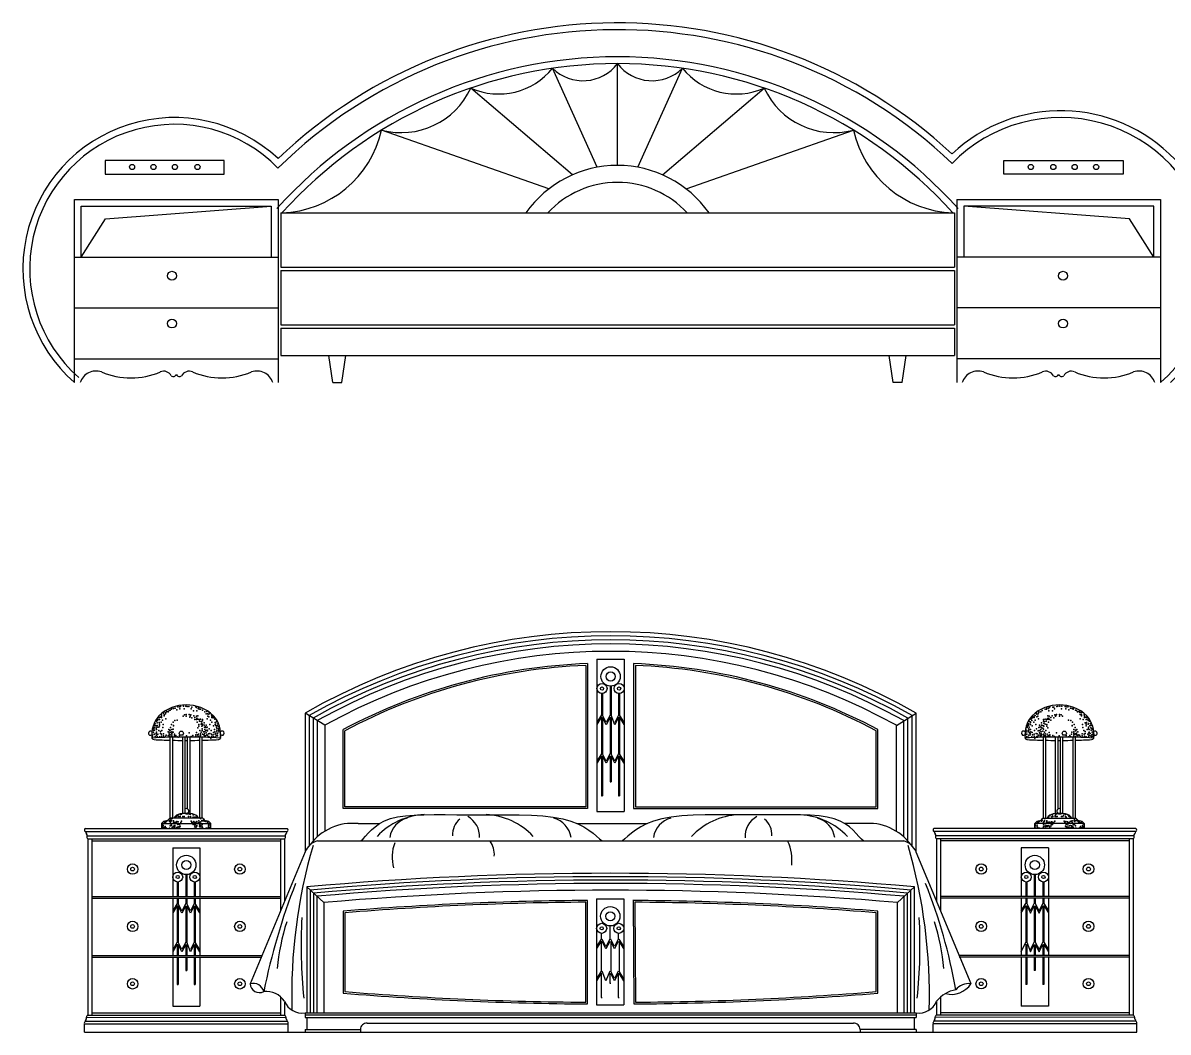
# Model space of a CAD drawing. Header units: inches. Extents: x 18.5 to 61, y 8.5 to 33.3.
# Drawn here: x 23.187 to 26.561, y 23.646 to 26.62 of the extents above; entities that cross this region are included whole.
import ezdxf

# ---------------------------------------------------------------- set-up
doc = ezdxf.new("R2010")
doc.units = ezdxf.units.IN
doc.header["$MEASUREMENT"] = 0
doc.layers.add('02', color=2, linetype='Continuous')

msp = doc.modelspace()

# ---------------------------------------------------------------- linework, layer by layer
at = {"layer": '02'}
for p, q in [((24.8784, 26.1949), (24.7476, 26.4866)), ((24.9387, 26.2004), (24.9387, 26.5004)), ((24.999, 26.1949), (25.1298, 26.4866)), ((24.8066, 26.1728), (24.5066, 26.4282)), ((25.0708, 26.1728), (25.3709, 26.4282)), ((24.7367, 26.1314), (24.2439, 26.3045)), ((25.1407, 26.1314), (25.6335, 26.3045)), ((23.7802, 26.2144), (23.4292, 26.2144)), ((23.4292, 26.2144), (23.4292, 26.1745)), ((23.7802, 26.1745), (23.7802, 26.2144)), ((26.0772, 26.2144), (26.4283, 26.2144)), ((26.0772, 26.1745), (26.0772, 26.2144)), ((26.4283, 26.2144), (26.4283, 26.1745)), ((23.4292, 26.1745), (23.7802, 26.1745)), ((26.4283, 26.1745), (26.0772, 26.1745)), ((23.3387, 25.5604), (23.3387, 26.1004)), ((23.3387, 26.1004), (23.9387, 26.1004)), ((23.3587, 26.0804), (23.9187, 26.0804)), ((23.3587, 25.9304), (23.3587, 26.0804)), ((23.4303, 26.0427), (23.9187, 26.0804)), ((23.9187, 26.0804), (23.9187, 25.9304)), ((23.9387, 26.1004), (23.9387, 25.5604)), ((25.9387, 26.1004), (25.9387, 25.5604)), ((25.9387, 26.1004), (26.5387, 26.1004)), ((26.4471, 26.0427), (25.9587, 26.0804)), ((26.5187, 26.0804), (25.9587, 26.0804)), ((25.9587, 26.0804), (25.9587, 25.9304)), ((26.5187, 25.9304), (26.5187, 26.0804)), ((26.5387, 26.1004), (26.5387, 25.5604)), ((23.9465, 26.0604), (25.931, 26.0604)), ((23.9465, 26.0604), (23.9465, 25.9004)), ((25.931, 26.0604), (25.931, 25.9004)), ((23.3587, 25.9304), (23.4303, 26.0427)), ((26.5187, 25.9304), (26.4471, 26.0427)), ((23.3387, 25.9304), (23.9387, 25.9304)), ((26.5387, 25.9304), (25.9387, 25.9304)), ((23.9465, 25.9004), (25.931, 25.9004)), ((23.9465, 25.8904), (25.931, 25.8904)), ((23.9465, 25.8904), (23.9465, 25.7304)), ((25.931, 25.8904), (25.931, 25.7304)), ((23.3387, 25.7804), (23.9387, 25.7804)), ((26.5387, 25.7804), (25.9387, 25.7804)), ((23.9465, 25.7304), (25.931, 25.7304)), ((23.9465, 25.7204), (25.931, 25.7204)), ((23.9465, 25.7204), (23.9465, 25.6404)), ((25.931, 25.7204), (25.931, 25.6404)), ((23.9465, 25.6404), (25.931, 25.6404)), ((24.1003, 25.5604), (24.0879, 25.6404)), ((24.1264, 25.5604), (24.1387, 25.6404)), ((25.751, 25.5604), (25.7387, 25.6404)), ((25.7772, 25.5604), (25.7895, 25.6404)), ((23.3387, 25.6304), (23.9387, 25.6304)), ((26.5387, 25.6304), (25.9387, 25.6304)), ((24.1003, 25.5604), (24.1264, 25.5604)), ((25.7772, 25.5604), (25.751, 25.5604)), ((24.8502, 24.7322), (24.8502, 24.3048)), ((24.8783, 24.7453), (24.8783, 24.2969)), ((24.8783, 24.7453), (24.9583, 24.7453)), ((24.9583, 24.7453), (24.9583, 24.2969)), ((24.9863, 24.7322), (24.9863, 24.3048)), ((24.8452, 24.727), (24.8452, 24.3098)), ((24.9913, 24.727), (24.9913, 24.3098)), ((24.9169, 24.6659), (24.9169, 24.5807)), ((24.9199, 24.6659), (24.9199, 24.5804)), ((24.8916, 24.644), (24.8916, 24.5811)), ((24.8946, 24.644), (24.8946, 24.5804)), ((24.942, 24.644), (24.942, 24.5807)), ((24.945, 24.644), (24.945, 24.5809)), ((24.0763, 24.5504), (24.0183, 24.5863)), ((24.0183, 24.5863), (24.0183, 24.1769)), ((24.0303, 24.5789), (24.0303, 24.1953)), ((24.0423, 24.5715), (24.0423, 24.2094)), ((24.0543, 24.5641), (24.0543, 24.2214)), ((24.8916, 24.5811), (24.8783, 24.5588)), ((24.8916, 24.5752), (24.8783, 24.5529)), ((24.8916, 24.5752), (24.8916, 24.4667)), ((24.9057, 24.5586), (24.8946, 24.5804)), ((24.8946, 24.5738), (24.8946, 24.4668)), ((24.9057, 24.552), (24.8946, 24.5738)), ((24.9169, 24.5807), (24.9057, 24.5586)), ((24.9169, 24.574), (24.9057, 24.552)), ((24.9169, 24.574), (24.9169, 24.4671)), ((24.9309, 24.5522), (24.9199, 24.5804)), ((24.9199, 24.5738), (24.9199, 24.4668)), ((24.942, 24.5807), (24.9309, 24.5588)), ((24.942, 24.574), (24.9309, 24.5522)), ((24.942, 24.574), (24.942, 24.4671)), ((24.9583, 24.5588), (24.945, 24.5809)), ((24.945, 24.575), (24.945, 24.4665)), ((24.9583, 24.5529), (24.945, 24.575)), ((25.7603, 24.5502), (25.8183, 24.5863)), ((25.7823, 24.2214), (25.7823, 24.5641)), ((25.7943, 24.2094), (25.7943, 24.5715)), ((25.8063, 24.1953), (25.8063, 24.5789)), ((25.8183, 24.1769), (25.8183, 24.5863)), ((24.0763, 24.5504), (24.0763, 24.238)), ((24.1307, 24.3048), (24.1307, 24.5376)), ((24.1357, 24.3098), (24.1357, 24.5344)), ((25.7008, 24.3098), (25.7008, 24.5344)), ((25.7058, 24.3048), (25.7058, 24.5376)), ((25.7603, 24.238), (25.7603, 24.5504)), ((23.6211, 24.277), (23.6211, 24.5153)), ((23.6283, 24.277), (23.6283, 24.5155)), ((23.658, 24.2897), (23.658, 24.5159)), ((23.6652, 24.2907), (23.6652, 24.516)), ((23.6722, 24.3036), (23.6722, 24.516)), ((23.6794, 24.2906), (23.6794, 24.5159)), ((23.7082, 24.277), (23.7082, 24.5155)), ((23.7154, 24.277), (23.7154, 24.5153)), ((26.1935, 24.277), (26.1935, 24.5153)), ((26.2007, 24.277), (26.2007, 24.5155)), ((26.2295, 24.2906), (26.2295, 24.5159)), ((26.2367, 24.3036), (26.2367, 24.516)), ((26.2437, 24.2907), (26.2437, 24.516)), ((26.2509, 24.2897), (26.2509, 24.5159)), ((26.2806, 24.277), (26.2806, 24.5155)), ((26.2879, 24.277), (26.2879, 24.5153)), ((24.8916, 24.4667), (24.8783, 24.4444)), ((24.8916, 24.4609), (24.8783, 24.4385)), ((24.8916, 24.4609), (24.8916, 24.3423)), ((24.9057, 24.445), (24.8946, 24.4668)), ((24.8946, 24.4602), (24.8946, 24.3423)), ((24.9057, 24.4384), (24.8946, 24.4602)), ((24.9169, 24.4671), (24.9057, 24.445)), ((24.9169, 24.4604), (24.9057, 24.4384)), ((24.9169, 24.4604), (24.9169, 24.3837)), ((24.9309, 24.4452), (24.9199, 24.4668)), ((24.9199, 24.4602), (24.9199, 24.3837)), ((24.9309, 24.4386), (24.9199, 24.4602)), ((24.942, 24.4671), (24.9309, 24.4452)), ((24.942, 24.4604), (24.9309, 24.4386)), ((24.942, 24.4604), (24.942, 24.3423)), ((24.9583, 24.4444), (24.945, 24.4665)), ((24.945, 24.4607), (24.945, 24.3423)), ((24.9583, 24.4385), (24.945, 24.4607)), ((24.9169, 24.3837), (24.9199, 24.3837)), ((24.8916, 24.3423), (24.8946, 24.3423)), ((24.942, 24.3423), (24.945, 24.3423)), ((24.8502, 24.3048), (24.1307, 24.3048)), ((24.8452, 24.3098), (24.1357, 24.3098)), ((24.8783, 24.2969), (24.9583, 24.2969)), ((24.9863, 24.3048), (25.7058, 24.3048)), ((24.9913, 24.3098), (25.7008, 24.3098)), ((23.5958, 24.2609), (23.7407, 24.2609)), ((23.5958, 24.2609), (23.5958, 24.2463)), ((23.7168, 24.277), (23.6197, 24.277)), ((23.7407, 24.2463), (23.7407, 24.2609)), ((24.1744, 24.2607), (24.2374, 24.2607)), ((24.2246, 24.2515), (24.2373, 24.2606)), ((24.2373, 24.2606), (24.2522, 24.2687)), ((24.2522, 24.2687), (24.2699, 24.2755)), ((24.2699, 24.2755), (24.2905, 24.2805)), ((24.2905, 24.2805), (24.3139, 24.2839)), ((24.3139, 24.2839), (24.34, 24.2859)), ((24.34, 24.2859), (24.3683, 24.287)), ((24.3683, 24.287), (24.3989, 24.2873)), ((24.3989, 24.2873), (24.4313, 24.2871)), ((24.4313, 24.2871), (24.4655, 24.2868)), ((24.4655, 24.2868), (24.5011, 24.2866)), ((24.5011, 24.2866), (24.5379, 24.2867)), ((24.5379, 24.2867), (24.5753, 24.2869)), ((24.5753, 24.2869), (24.6127, 24.287)), ((24.6127, 24.287), (24.6495, 24.2866)), ((24.6495, 24.2866), (24.6849, 24.2855)), ((24.6849, 24.2855), (24.7185, 24.2834)), ((24.7185, 24.2834), (24.7495, 24.2799)), ((24.7495, 24.2799), (24.7773, 24.275)), ((24.7773, 24.275), (24.8014, 24.2682)), ((24.8014, 24.2682), (24.8221, 24.2601)), ((24.8206, 24.2607), (25.0261, 24.2607)), ((24.8221, 24.2601), (24.8397, 24.2512)), ((25.0245, 24.26), (25.007, 24.2511)), ((25.0452, 24.2681), (25.0245, 24.26)), ((25.0694, 24.2748), (25.0452, 24.2681)), ((25.0972, 24.2798), (25.0694, 24.2748)), ((25.1282, 24.2832), (25.0972, 24.2798)), ((25.1617, 24.2852), (25.1282, 24.2832)), ((25.1972, 24.2863), (25.1617, 24.2852)), ((25.2339, 24.2866), (25.1972, 24.2863)), ((25.2713, 24.2865), (25.2339, 24.2866)), ((25.3088, 24.2863), (25.2713, 24.2865)), ((25.3456, 24.2862), (25.3088, 24.2863)), ((25.3812, 24.2863), (25.3456, 24.2862)), ((25.4153, 24.2866), (25.3812, 24.2863)), ((25.4478, 24.2868), (25.4153, 24.2866)), ((25.4783, 24.2864), (25.4478, 24.2868)), ((25.5067, 24.2854), (25.4783, 24.2864)), ((25.5328, 24.2833), (25.5067, 24.2854)), ((25.5562, 24.2798), (25.5328, 24.2833)), ((25.5768, 24.2748), (25.5562, 24.2798)), ((25.5944, 24.268), (25.5768, 24.2748)), ((25.6094, 24.2599), (25.5944, 24.268)), ((25.6621, 24.2607), (25.6078, 24.2607)), ((25.6221, 24.2508), (25.6094, 24.2599)), ((26.3131, 24.2609), (26.1683, 24.2609)), ((26.1683, 24.2463), (26.1683, 24.2609)), ((26.1921, 24.277), (26.2892, 24.277)), ((26.3131, 24.2609), (26.3131, 24.2463)), ((23.3711, 24.2463), (23.9654, 24.2463)), ((23.3711, 24.2373), (23.9654, 24.2373)), ((23.3763, 24.2243), (23.9602, 24.2243)), ((24.1894, 24.216), (24.1966, 24.2238)), ((24.1966, 24.2238), (24.2046, 24.2326)), ((24.2046, 24.2326), (24.2138, 24.242)), ((24.2138, 24.242), (24.2246, 24.2515)), ((24.8397, 24.2512), (24.8545, 24.2418)), ((24.8545, 24.2418), (24.8669, 24.2324)), ((24.8669, 24.2324), (24.8772, 24.2237)), ((24.8772, 24.2237), (24.8858, 24.216)), ((24.9694, 24.2236), (24.9608, 24.2159)), ((24.9797, 24.2324), (24.9694, 24.2236)), ((24.9921, 24.2417), (24.9797, 24.2324)), ((25.007, 24.2511), (24.9921, 24.2417)), ((25.6328, 24.2413), (25.6221, 24.2508)), ((25.642, 24.2319), (25.6328, 24.2413)), ((25.65, 24.223), (25.642, 24.2319)), ((25.6572, 24.2153), (25.65, 24.223)), ((26.4654, 24.2463), (25.8711, 24.2463)), ((26.4654, 24.2373), (25.8711, 24.2373)), ((26.4602, 24.2243), (25.8763, 24.2243)), ((23.3786, 24.2163), (23.9579, 24.2163)), ((23.3786, 24.2163), (23.3786, 23.6963)), ((23.3906, 24.2163), (23.3906, 23.6963)), ((23.3906, 24.2098), (23.9459, 24.2098)), ((23.6283, 24.1898), (23.7083, 24.1898)), ((23.6283, 24.1898), (23.6283, 24.0458)), ((23.7083, 24.1898), (23.7083, 24.0458)), ((23.9459, 24.2163), (23.9459, 24.0033)), ((23.9579, 24.2163), (23.9579, 24.0321)), ((24.0547, 24.2098), (25.7818, 24.2098)), ((24.1826, 24.2098), (24.1894, 24.216)), ((24.8858, 24.216), (24.8931, 24.2098)), ((24.9608, 24.2159), (24.9535, 24.2098)), ((25.664, 24.2091), (25.6572, 24.2153)), ((26.4579, 24.2163), (25.8786, 24.2163)), ((25.8786, 24.2163), (25.8786, 24.0321)), ((25.8906, 24.2163), (25.8906, 24.0033)), ((26.4459, 24.2098), (25.8906, 24.2098)), ((26.2082, 24.1898), (26.1282, 24.1898)), ((26.1282, 24.1898), (26.1282, 24.0458)), ((26.2082, 24.1898), (26.2082, 24.0458)), ((26.4459, 24.2163), (26.4459, 23.6963)), ((26.4579, 24.2163), (26.4579, 23.6963)), ((24.0184, 24.1773), (23.8564, 23.7886)), ((25.9801, 23.7886), (25.8183, 24.1769)), ((23.6416, 24.0885), (23.6416, 24.0458)), ((23.6446, 24.0885), (23.6446, 24.0458)), ((23.6669, 24.1104), (23.6669, 24.0458)), ((23.6699, 24.1104), (23.6699, 24.0458)), ((23.692, 24.0885), (23.692, 24.0458)), ((23.695, 24.0885), (23.695, 24.0458)), ((26.1415, 24.0885), (26.1415, 24.0458)), ((26.1445, 24.0885), (26.1445, 24.0458)), ((26.1666, 24.1104), (26.1666, 24.0458)), ((26.1696, 24.1104), (26.1696, 24.0458)), ((26.1919, 24.0885), (26.1919, 24.0458)), ((26.1949, 24.0885), (26.1949, 24.0458)), ((24.0733, 24.0281), (24.0233, 24.0743)), ((24.0233, 24.0743), (24.0233, 23.7028)), ((24.0333, 24.0651), (24.0333, 23.7028)), ((24.0433, 24.0558), (24.0433, 23.7028)), ((25.7633, 24.0281), (25.8133, 24.0743)), ((25.7933, 23.7028), (25.7933, 24.0558)), ((25.8033, 23.7028), (25.8033, 24.0651)), ((25.8133, 23.7028), (25.8133, 24.0743)), ((23.3906, 24.0458), (23.9459, 24.0458)), ((23.3906, 24.0408), (23.9459, 24.0408)), ((23.6283, 24.0408), (23.6283, 23.8718)), ((23.6416, 24.0256), (23.6283, 24.0033)), ((23.6416, 24.0408), (23.6416, 24.0256)), ((23.6446, 24.0408), (23.6446, 24.0249)), ((23.6557, 24.0031), (23.6446, 24.0249)), ((23.6669, 24.0252), (23.6557, 24.0031)), ((23.6669, 24.0408), (23.6669, 24.0252)), ((23.6699, 24.0408), (23.6699, 24.0249)), ((23.6809, 24.0033), (23.6699, 24.0249)), ((23.692, 24.0252), (23.6809, 24.0033)), ((23.692, 24.0408), (23.692, 24.0252)), ((23.695, 24.0408), (23.695, 24.0254)), ((23.7083, 24.0033), (23.695, 24.0254)), ((23.7083, 24.0408), (23.7083, 23.8718)), ((24.0533, 24.0466), (24.0533, 23.7028)), ((24.0733, 24.0281), (24.0733, 23.7028)), ((24.8452, 23.7344), (24.8452, 24.0291)), ((24.8502, 23.7294), (24.8502, 24.0341)), ((24.8773, 24.0386), (24.8773, 23.727)), ((24.8773, 24.0386), (24.9573, 24.0386)), ((24.9573, 24.0386), (24.9573, 23.727)), ((24.9844, 24.0346), (24.9865, 23.7294)), ((24.9894, 24.0291), (24.9915, 23.7344)), ((25.7633, 23.7028), (25.7633, 24.0281)), ((25.7833, 23.7028), (25.7833, 24.0466)), ((26.4459, 24.0458), (25.8906, 24.0458)), ((26.4459, 24.0408), (25.8906, 24.0408)), ((26.1282, 24.0408), (26.1282, 23.8718)), ((26.1282, 24.0033), (26.1415, 24.0254)), ((26.1415, 24.0408), (26.1415, 24.0254)), ((26.1445, 24.0408), (26.1445, 24.0252)), ((26.1445, 24.0252), (26.1556, 24.0033)), ((26.1556, 24.0033), (26.1666, 24.0249)), ((26.1666, 24.0408), (26.1666, 24.0249)), ((26.1696, 24.0408), (26.1696, 24.0252)), ((26.1696, 24.0252), (26.1808, 24.0031)), ((26.1808, 24.0031), (26.1919, 24.0249)), ((26.1919, 24.0408), (26.1919, 24.0249)), ((26.1949, 24.0408), (26.1949, 24.0256)), ((26.1949, 24.0256), (26.2082, 24.0033)), ((26.2082, 24.0408), (26.2082, 23.8718)), ((23.6416, 24.0197), (23.6283, 23.9974)), ((23.6416, 24.0197), (23.6416, 23.9112)), ((23.6446, 24.0183), (23.6446, 23.9113)), ((23.6557, 23.9965), (23.6446, 24.0183)), ((23.6669, 24.0185), (23.6557, 23.9965)), ((23.6669, 24.0185), (23.6669, 23.9116)), ((23.6699, 24.0183), (23.6699, 23.9113)), ((23.6809, 23.9967), (23.6699, 24.0183)), ((23.692, 24.0185), (23.6809, 23.9967)), ((23.692, 24.0185), (23.692, 23.9116)), ((23.695, 24.0195), (23.695, 23.911)), ((23.7083, 23.9974), (23.695, 24.0195)), ((24.1307, 24.0026), (24.1307, 23.7609)), ((24.1357, 23.998), (24.1357, 23.7655)), ((25.7008, 23.7655), (25.7008, 23.998)), ((25.7058, 23.7609), (25.7058, 24.0026)), ((26.1282, 23.9974), (26.1415, 24.0195)), ((26.1415, 24.0195), (26.1415, 23.911)), ((26.1445, 24.0185), (26.1445, 23.9116)), ((26.1445, 24.0185), (26.1556, 23.9967)), ((26.1556, 23.9967), (26.1666, 24.0183)), ((26.1666, 24.0183), (26.1666, 23.9113)), ((26.1696, 24.0185), (26.1696, 23.9116)), ((26.1696, 24.0185), (26.1808, 23.9965)), ((26.1808, 23.9965), (26.1919, 24.0183)), ((26.1919, 24.0183), (26.1919, 23.9113)), ((26.1949, 24.0197), (26.1949, 23.9112)), ((26.1949, 24.0197), (26.2082, 23.9974)), ((24.9159, 23.9592), (24.9159, 23.9201)), ((24.8906, 23.9205), (24.8773, 23.8982)), ((24.8906, 23.9373), (24.8906, 23.9205)), ((24.9047, 23.898), (24.8936, 23.9198)), ((24.9159, 23.9201), (24.9047, 23.898)), ((24.9299, 23.8982), (24.9189, 23.9198)), ((24.941, 23.9201), (24.9299, 23.8982)), ((24.941, 23.9373), (24.941, 23.9201)), ((24.9573, 23.8982), (24.944, 23.9203)), ((23.6416, 23.9112), (23.6283, 23.8889)), ((23.6416, 23.9054), (23.6283, 23.883)), ((23.6416, 23.9054), (23.6416, 23.8718)), ((23.6557, 23.8895), (23.6446, 23.9113)), ((23.6446, 23.9047), (23.6446, 23.8718)), ((23.6557, 23.8829), (23.6446, 23.9047)), ((23.6669, 23.9116), (23.6557, 23.8895)), ((23.6669, 23.9049), (23.6557, 23.8829)), ((23.6669, 23.9049), (23.6669, 23.8718)), ((23.6809, 23.8831), (23.6699, 23.9113)), ((23.6699, 23.9047), (23.6699, 23.8718)), ((23.692, 23.9116), (23.6809, 23.8897)), ((23.692, 23.9049), (23.6809, 23.8831)), ((23.692, 23.9049), (23.692, 23.8718)), ((23.7083, 23.8889), (23.695, 23.911)), ((23.695, 23.9052), (23.695, 23.8718)), ((23.7083, 23.883), (23.695, 23.9052)), ((24.8906, 23.9146), (24.8773, 23.8923)), ((24.8906, 23.9146), (24.8906, 23.8259)), ((24.9047, 23.8914), (24.8936, 23.9132)), ((24.9159, 23.9134), (24.9047, 23.8914)), ((24.9189, 23.9132), (24.9189, 23.826)), ((24.9299, 23.8916), (24.9189, 23.9132)), ((24.941, 23.9134), (24.9299, 23.8916)), ((24.944, 23.9144), (24.944, 23.8257)), ((24.9573, 23.8923), (24.944, 23.9144)), ((26.1282, 23.883), (26.1415, 23.911)), ((26.1415, 23.9052), (26.1415, 23.8718)), ((26.1445, 23.9116), (26.1556, 23.8831)), ((26.1445, 23.9049), (26.1445, 23.8718)), ((26.1556, 23.8897), (26.1666, 23.9113)), ((26.1556, 23.8831), (26.1666, 23.9047)), ((26.1666, 23.9047), (26.1666, 23.8718)), ((26.1696, 23.9116), (26.1808, 23.8895)), ((26.1696, 23.9049), (26.1696, 23.8718)), ((26.1696, 23.9049), (26.1808, 23.8829)), ((26.1808, 23.8895), (26.1919, 23.9113)), ((26.1808, 23.8829), (26.1919, 23.9047)), ((26.1919, 23.9047), (26.1919, 23.8718)), ((26.1949, 23.9112), (26.2082, 23.8889)), ((26.1949, 23.9054), (26.1949, 23.8718)), ((26.1949, 23.9054), (26.2082, 23.883)), ((23.3906, 23.8718), (23.8911, 23.8718)), ((23.3906, 23.8668), (23.8911, 23.8668)), ((23.6283, 23.8668), (23.6283, 23.7228)), ((23.6416, 23.8668), (23.6416, 23.7868)), ((23.6446, 23.8668), (23.6446, 23.7868)), ((23.6669, 23.8668), (23.6669, 23.8282)), ((23.6699, 23.8668), (23.6699, 23.8282)), ((23.692, 23.8668), (23.692, 23.7868)), ((23.695, 23.8668), (23.695, 23.7868)), ((23.7083, 23.8668), (23.7083, 23.7228)), ((26.4459, 23.8718), (25.9454, 23.8718)), ((26.4459, 23.8668), (25.9454, 23.8668)), ((26.1282, 23.8668), (26.1282, 23.7228)), ((26.1415, 23.8668), (26.1415, 23.7868)), ((26.1445, 23.8668), (26.1445, 23.7868)), ((26.1666, 23.8668), (26.1666, 23.8282)), ((26.1696, 23.8668), (26.1696, 23.8282)), ((26.1919, 23.8668), (26.1919, 23.7868)), ((26.1949, 23.8668), (26.1949, 23.7868)), ((26.2082, 23.8668), (26.2082, 23.7228)), ((23.6669, 23.8282), (23.6699, 23.8282)), ((24.8906, 23.8259), (24.8773, 23.8035)), ((24.8906, 23.82), (24.8773, 23.7977)), ((24.8906, 23.82), (24.8906, 23.7487)), ((24.9047, 23.7975), (24.8936, 23.826)), ((24.9159, 23.8262), (24.9047, 23.7975)), ((24.9159, 23.8196), (24.9159, 23.7901)), ((24.9299, 23.8044), (24.9189, 23.826)), ((24.9299, 23.7978), (24.9189, 23.8194)), ((24.941, 23.8262), (24.9299, 23.8044)), ((24.941, 23.8196), (24.9299, 23.7978)), ((24.941, 23.8196), (24.941, 23.7487)), ((24.9573, 23.8035), (24.944, 23.8257)), ((24.9573, 23.7977), (24.944, 23.8198)), ((26.1696, 23.8282), (26.1666, 23.8282)), ((23.6416, 23.7868), (23.6446, 23.7868)), ((23.692, 23.7868), (23.695, 23.7868)), ((24.9159, 23.7901), (24.9189, 23.7901)), ((26.1445, 23.7868), (26.1415, 23.7868)), ((26.1949, 23.7868), (26.1919, 23.7868)), ((23.9459, 23.7507), (23.9459, 23.6963)), ((25.8906, 23.7507), (25.8906, 23.6963)), ((23.6283, 23.7228), (23.7083, 23.7228)), ((23.9579, 23.7369), (23.9579, 23.6963)), ((24.8773, 23.727), (24.9573, 23.727)), ((24.8906, 23.7487), (24.8936, 23.7487)), ((24.941, 23.7487), (24.944, 23.7487)), ((25.8786, 23.7369), (25.8786, 23.6963)), ((26.2082, 23.7228), (26.1282, 23.7228)), ((23.3747, 23.6899), (23.9618, 23.6897)), ((23.3786, 23.6963), (23.9579, 23.6963)), ((23.3906, 23.7028), (23.9459, 23.7028)), ((24.0183, 23.7028), (25.8183, 23.7028)), ((24.0183, 23.7028), (24.0183, 23.6897)), ((24.0183, 23.6968), (25.8183, 23.6968)), ((24.0183, 23.6897), (25.8183, 23.6897)), ((24.0235, 23.6897), (24.0235, 23.6543)), ((25.813, 23.6897), (25.813, 23.6543)), ((25.8183, 23.7028), (25.8183, 23.6897)), ((26.4619, 23.6899), (25.8747, 23.6897)), ((26.4579, 23.6963), (25.8786, 23.6963)), ((26.4459, 23.7028), (25.8906, 23.7028)), ((23.3683, 23.6709), (23.9683, 23.6709)), ((23.3683, 23.6463), (23.3683, 23.6709)), ((23.3707, 23.6781), (23.9658, 23.6781)), ((23.9683, 23.6463), (23.9683, 23.6709)), ((24.0183, 23.6543), (24.1814, 23.6543)), ((24.0183, 23.6543), (24.0183, 23.6463)), ((24.1814, 23.6543), (24.1814, 23.6463)), ((24.201, 23.6725), (25.6335, 23.6725)), ((25.8183, 23.6543), (25.6532, 23.6543)), ((25.6532, 23.6543), (25.6532, 23.6463)), ((25.8183, 23.6543), (25.8183, 23.6463)), ((26.4683, 23.6709), (25.8683, 23.6709)), ((25.8683, 23.6463), (25.8683, 23.6709)), ((26.4658, 23.6781), (25.8707, 23.6781)), ((26.4683, 23.6463), (26.4683, 23.6709)), ((23.3683, 23.6463), (26.4683, 23.6463))]:
    msp.add_line(p, q, dxfattribs=at)
for centre, radius in [((23.5087, 26.1958), 0.00762), ((23.5718, 26.1958), 0.00762), ((23.635, 26.1958), 0.00762), ((23.7014, 26.1958), 0.00762), ((26.1561, 26.1958), 0.00762), ((26.2225, 26.1958), 0.00762), ((26.2856, 26.1958), 0.00762), ((26.3488, 26.1958), 0.00762), ((23.6262, 25.8752), 0.0131), ((26.2512, 25.8752), 0.0131), ((23.6262, 25.7344), 0.0131), ((26.2512, 25.7344), 0.0131), ((24.9184, 24.6944), 0.0285), ((24.9184, 24.6944), 0.0135), ((24.8931, 24.6588), 0.0148), ((24.8931, 24.6588), 0.00481), ((24.9434, 24.6588), 0.0148), ((24.9434, 24.6588), 0.00481), ((23.6537, 24.5271), 0.00614), ((26.2552, 24.5271), 0.00614), ((23.6684, 24.1389), 0.0285), ((26.1681, 24.1389), 0.0285), ((23.5103, 24.1268), 0.0155), ((23.5103, 24.1268), 0.00548), ((23.6684, 24.1389), 0.0135), ((23.8262, 24.1268), 0.0155), ((23.8262, 24.1268), 0.00548), ((26.0103, 24.1269), 0.0155), ((26.0103, 24.1269), 0.00548), ((26.1681, 24.1389), 0.0135), ((26.3262, 24.1269), 0.0155), ((26.3262, 24.1269), 0.00548), ((23.6431, 24.1033), 0.0148), ((23.6431, 24.1033), 0.00481), ((23.6934, 24.1033), 0.0148), ((23.6934, 24.1033), 0.00481), ((26.143, 24.1033), 0.0148), ((26.143, 24.1033), 0.00481), ((26.1934, 24.1033), 0.0148), ((26.1934, 24.1033), 0.00481), ((24.9174, 23.9877), 0.0285), ((24.9174, 23.9877), 0.0135), ((23.5103, 23.9578), 0.0155), ((23.5103, 23.9578), 0.00548), ((23.8262, 23.9578), 0.0155), ((23.8262, 23.9578), 0.00548), ((24.8921, 23.9521), 0.0148), ((24.8921, 23.9521), 0.00481), ((24.9424, 23.9521), 0.0148), ((24.9424, 23.9521), 0.00481), ((26.0103, 23.9579), 0.0155), ((26.0103, 23.9579), 0.00548), ((26.3262, 23.9579), 0.0155), ((26.3262, 23.9579), 0.00548), ((23.5103, 23.7888), 0.0155), ((23.5103, 23.7888), 0.00548), ((23.8262, 23.7888), 0.0155), ((23.8262, 23.7888), 0.00548), ((26.0103, 23.7889), 0.0155), ((26.0103, 23.7889), 0.00548), ((26.3262, 23.7889), 0.0155), ((26.3262, 23.7889), 0.00548)]:
    msp.add_circle(centre, radius, dxfattribs=at)
for centre, radius, start, end in [((24.9387, 25.1704), 1.45, 47.1889, 133.6028), ((24.9387, 25.1704), 1.43, 46.4234, 134.378), ((24.9387, 25.1704), 1.35, 42.0033, 137.9967), ((24.9387, 25.1704), 1.33, 42.0033, 137.9967), ((24.5888, 26.6155), 0.2045, 246.2867, 320.9356), ((24.8371, 26.5778), 0.1278, 225.5655, 322.6952), ((25.0404, 26.5778), 0.1278, 217.3048, 314.4345), ((25.2886, 26.6155), 0.2045, 219.0644, 293.7133), ((24.3015, 26.5228), 0.2258, 255.2249, 335.2307), ((25.5759, 26.5228), 0.2258, 204.7693, 284.7751), ((26.2443, 25.8955), 0.466, 314.0322, 133.3932), ((23.6331, 25.8955), 0.446, 46.7594, 228.6932), ((23.6331, 25.8955), 0.426, 44.1986, 228.6932), ((26.2443, 25.8955), 0.446, 311.3068, 135.8113), ((23.9388, 26.3728), 0.3126, 272.1179, 347.3727), ((25.9386, 26.3728), 0.3126, 192.6273, 267.8821), ((24.9387, 25.8704), 0.33, 35.1527, 144.8473), ((24.9387, 25.8704), 0.28, 42.7321, 137.2679), ((23.4023, 25.5456), 0.0488, 70.5439, 162.383), ((23.5053, 25.796), 0.222, 247.0129, 292.9871), ((23.6021, 25.5691), 0.0248, 27.1607, 114.227), ((23.6302, 25.5883), 0.00993, 232.5756, 338.9972), ((23.6487, 25.5883), 0.00993, 201.0028, 307.4244), ((23.6768, 25.5691), 0.0248, 65.773, 152.8393), ((23.7737, 25.796), 0.222, 247.0129, 292.9871), ((23.8766, 25.5456), 0.0488, 17.617, 109.4561), ((26.0008, 25.5456), 0.0488, 70.5439, 162.383), ((26.1038, 25.796), 0.222, 247.0129, 292.9871), ((26.2006, 25.5691), 0.0248, 27.1607, 114.227), ((26.2287, 25.5883), 0.00993, 232.5756, 338.9972), ((26.2472, 25.5883), 0.00993, 201.0028, 307.4244), ((26.2753, 25.5691), 0.0248, 65.773, 152.8393), ((26.3722, 25.796), 0.222, 247.0129, 292.9871), ((26.4751, 25.5456), 0.0488, 17.617, 109.4561), ((24.9183, 23.0188), 1.8075, 60.1372, 119.8628), ((24.9183, 23.0215), 1.7928, 60.3097, 119.6903), ((24.9183, 23.0242), 1.7781, 60.4837, 119.5163), ((24.9183, 23.0271), 1.7632, 60.6591, 119.3409), ((24.9183, 23.0324), 1.7359, 60.9847, 119.0153), ((24.9121, 23.0762), 1.6572, 92.1385, 118.1331), ((24.9244, 23.0762), 1.6572, 61.8669, 87.8615), ((24.9114, 23.0803), 1.648, 92.3016, 118.0799), ((24.9251, 23.0803), 1.648, 61.9201, 87.6984), ((23.6683, 24.4925), 0.118, 46.9513, 133.0487), ((26.2407, 24.4925), 0.118, 46.9513, 133.0487), ((23.652, 24.5224), 0.0855, 138.7464, 186.5415), ((23.6845, 24.5224), 0.0855, 353.4585, 41.2536), ((26.2244, 24.5224), 0.0855, 138.7464, 186.5415), ((26.257, 24.5224), 0.0855, 353.4585, 41.2536), ((23.5632, 24.5271), 0.00614, 48.4768, 302.4515), ((23.7741, 24.5271), 0.00614, 228.3431, 140.6334), ((26.1348, 24.5271), 0.00614, 39.3666, 311.6569), ((26.3457, 24.5271), 0.00614, 237.5485, 131.5232), ((23.6683, 22.9559), 1.56, 86.2788, 93.7212), ((23.5741, 24.5163), 0.00792, 206.9512, 265.4898), ((23.6681, 26.3179), 1.812, 267.0058, 268.5129), ((23.6681, 26.3179), 1.812, 268.7419, 269.6806), ((23.6681, 26.3179), 1.812, 269.9096, 270.1297), ((23.6681, 26.3179), 1.812, 270.3587, 271.2683), ((23.6681, 26.3179), 1.812, 271.4973, 272.9671), ((23.7627, 24.5157), 0.00745, 263.6702, 335.8238), ((26.2407, 22.9559), 1.56, 86.2788, 93.7212), ((26.1462, 24.5157), 0.00745, 204.1762, 276.3298), ((26.2408, 26.3179), 1.812, 267.0329, 268.5027), ((26.2408, 26.3179), 1.812, 268.7317, 269.6413), ((26.2408, 26.3179), 1.812, 269.8703, 270.0904), ((26.2408, 26.3179), 1.812, 270.3194, 271.2581), ((26.2408, 26.3179), 1.812, 271.4871, 272.9942), ((26.3349, 24.5163), 0.00792, 274.5102, 333.0488), ((23.6683, 24.2049), 0.0861, 77.9391, 102.0609), ((23.6682, 24.2971), 0.00771, 306.7619, 112.3349), ((26.2407, 24.2049), 0.0861, 77.9391, 102.0609), ((26.2408, 24.2971), 0.00771, 67.6651, 233.2381), ((23.6098, 24.2526), 0.0163, 91.2677, 149.0973), ((23.6038, 24.2865), 0.0185, 287.7439, 329.2936), ((23.6511, 24.2681), 0.021, 92.3693, 154.8407), ((23.6854, 24.2681), 0.021, 25.1593, 87.6307), ((23.7327, 24.2865), 0.0185, 210.7064, 252.2561), ((23.7267, 24.2526), 0.0163, 30.9027, 88.7323), ((24.1587, 24.1054), 0.1562, 84.2497, 143.6478), ((24.3794, 24.0834), 0.2041, 92.8486, 136.7901), ((24.3362, 24.21), 0.0691, 104.4036, 171.4428), ((24.5114, 24.2289), 0.0585, 129.2159, 183.8106), ((24.4658, 24.2234), 0.0664, 356.5468, 61.3357), ((24.5415, 24.0834), 0.2041, 43.2099, 87.1514), ((24.7335, 24.21), 0.0691, 8.5572, 75.5964), ((25.1131, 24.2099), 0.0691, 104.3465, 171.3857), ((25.305, 24.083), 0.2041, 92.7914, 136.733), ((25.3808, 24.2229), 0.0664, 118.6072, 183.396), ((25.3352, 24.2285), 0.0585, 356.1323, 50.727), ((25.4671, 24.0829), 0.2041, 43.1528, 87.0943), ((25.5104, 24.2095), 0.0691, 8.5, 75.5393), ((25.6778, 24.1054), 0.1562, 36.3522, 95.7503), ((26.1822, 24.2526), 0.0163, 91.2677, 149.0973), ((26.1762, 24.2865), 0.0185, 287.7439, 329.2936), ((26.2235, 24.2681), 0.021, 92.3693, 154.8407), ((26.2578, 24.2681), 0.021, 25.1593, 87.6307), ((26.3052, 24.2865), 0.0185, 210.7064, 252.2561), ((26.2991, 24.2526), 0.0163, 30.9027, 88.7323), ((23.3732, 24.2418), 0.00494, 114.8425, 245.1569), ((23.3805, 24.2385), 0.00943, 187.0747, 232.7192), ((23.3696, 24.2262), 0.007, 343.8008, 42.7447), ((23.3812, 24.2214), 0.0057, 149.1477, 242.6748), ((23.9553, 24.2214), 0.0057, 297.3252, 30.8523), ((23.9669, 24.2262), 0.007, 137.2553, 196.1992), ((23.9561, 24.2385), 0.00943, 307.2808, 352.9253), ((23.9633, 24.2418), 0.00494, 294.8431, 65.1575), ((25.8732, 24.2418), 0.00494, 114.8425, 245.1569), ((25.8805, 24.2385), 0.00943, 187.0747, 232.7192), ((25.8696, 24.2262), 0.007, 343.8008, 42.7447), ((25.8812, 24.2214), 0.0057, 149.1477, 242.6748), ((26.4553, 24.2214), 0.0057, 297.3252, 30.8523), ((26.4669, 24.2262), 0.007, 137.2553, 196.1992), ((26.4561, 24.2385), 0.00943, 307.2808, 352.9253), ((26.4633, 24.2418), 0.00494, 294.8431, 65.1575), ((25.5613, 23.754), 1.5825, 163.7715, 181.5613), ((24.0696, 24.1566), 0.0552, 105.6717, 157.9994), ((24.4014, 24.1613), 0.1266, 160.0889, 194.178), ((24.5081, 24.1701), 0.0679, 355.5645, 35.3219), ((25.3175, 24.1526), 0.1353, 353.7093, 24.2614), ((25.7669, 24.1566), 0.0552, 22.0006, 74.7899), ((24.2752, 23.754), 1.5825, 358.4387, 16.2285), ((24.9183, 14.0816), 10.0327, 84.88193, 95.11807), ((24.9183, 14.1034), 10.0009, 84.92314, 95.07686), ((24.9183, 14.1256), 9.9687, 84.96439, 95.03561), ((25.8089, 23.376), 1.9516, 158.718, 168.4753), ((24.9183, 14.1483), 9.9361, 85.0057, 94.9943), ((24.9183, 14.1949), 9.8695, 85.08846, 94.91154), ((24.3943, 23.5011), 1.5645, 9.932, 21.8845), ((24.91, 14.4399), 9.5944, 90.35702, 94.65919), ((24.9093, 14.4716), 9.5577, 90.38406, 94.64272), ((24.9262, 14.4338), 9.6005, 85.34229, 89.65295), ((24.927, 14.4655), 9.5638, 85.35875, 89.62576), ((24.5691, 23.7769), 0.6353, 162.1945, 174.8748), ((25.6063, 23.9042), 1.5996, 177.1464, 185.6749), ((24.2302, 23.9042), 1.5996, 354.3251, 2.8536), ((25.2674, 23.7769), 0.6353, 5.1252, 17.8055), ((23.8838, 23.7902), 0.0275, 183.2545, 297.7432), ((23.8657, 23.7579), 0.032, 14.4349, 105.4836), ((25.9223, 23.8267), 0.0692, 255.1247, 326.5032), ((25.9735, 23.74), 0.0491, 83.0916, 140.8307), ((25.9527, 23.7902), 0.0275, 356.4968, 356.7455), ((23.904, 23.7023), 0.064, 32.8674, 96.6512), ((24.91, 33.3236), 9.5944, 265.34081, 269.64298), ((24.9093, 33.2919), 9.5577, 265.35728, 269.61594), ((24.9265, 33.3229), 9.5937, 270.35816, 274.65936), ((24.9272, 33.2913), 9.5571, 270.38501, 274.64287), ((25.9504, 23.6816), 0.0907, 99.501, 142.3047), ((24.0099, 23.7584), 0.0562, 202.3637, 278.5831), ((25.8266, 23.7584), 0.0562, 261.4169, 337.6363), ((23.3767, 23.6792), 0.00608, 122.474, 190.4208), ((23.3686, 23.6883), 0.00625, 320.4805, 14.2038), ((23.3808, 23.6905), 0.00616, 110.6989, 186.1906), ((23.9557, 23.6905), 0.00616, 353.8094, 69.3011), ((23.9679, 23.6883), 0.00625, 165.7962, 219.5195), ((23.9598, 23.6792), 0.00608, 349.5792, 57.526), ((25.8767, 23.6792), 0.00608, 122.474, 190.4208), ((25.8686, 23.6883), 0.00625, 320.4805, 14.2038), ((25.8808, 23.6905), 0.00616, 110.6989, 186.1906), ((26.4557, 23.6905), 0.00616, 353.8094, 69.3011), ((26.4679, 23.6883), 0.00625, 165.7962, 219.5195), ((26.4598, 23.6792), 0.00608, 349.5792, 57.526), ((23.3742, 23.6729), 0.00626, 123.5163, 199.3359), ((23.9623, 23.6729), 0.00626, 340.6641, 56.4837), ((24.1994, 23.6546), 0.018, 84.9407, 180.817), ((25.6351, 23.6546), 0.018, 359.183, 95.0593), ((25.8742, 23.6729), 0.00626, 123.5163, 199.3359), ((26.4623, 23.6729), 0.00626, 340.6641, 56.4837)]:
    msp.add_arc(centre, radius, start, end, dxfattribs=at)
for p in [(23.6183, 24.5945), (23.6214, 24.595), (23.6245, 24.5982), (23.6257, 24.6019), (23.6307, 24.5995), (23.6356, 24.6007), (23.6407, 24.596), (23.6434, 24.6051), (23.6489, 24.6051), (23.6498, 24.5987), (23.6516, 24.606), (23.6599, 24.6069), (23.6626, 24.5987), (23.6672, 24.6069), (23.6709, 24.606), (23.6764, 24.606), (23.6828, 24.5987), (23.6846, 24.6042), (23.6964, 24.6044), (23.6989, 24.6032), (23.7038, 24.5995), (23.705, 24.6019), (23.7063, 24.5982), (23.71, 24.5982), (23.7166, 24.595), (26.1902, 24.5945), (26.1989, 24.5982), (26.2026, 24.5982), (26.2039, 24.6019), (26.2088, 24.5996), (26.2101, 24.6032), (26.2126, 24.6044), (26.2207, 24.6042), (26.2243, 24.6042), (26.2262, 24.5987), (26.2326, 24.606), (26.2362, 24.6069), (26.2417, 24.6069), (26.2463, 24.5987), (26.2472, 24.6069), (26.2573, 24.606), (26.2591, 24.5987), (26.26, 24.6051), (26.2655, 24.6051), (26.2683, 24.596), (26.2733, 24.6007), (26.2782, 24.5995), (26.2811, 24.5978), (26.2832, 24.6019), (26.2875, 24.595), (26.2906, 24.5945), (23.5802, 24.563), (23.5836, 24.5648), (23.5848, 24.5685), (23.5885, 24.5731), (23.5898, 24.5673), (23.5921, 24.5749), (23.5949, 24.5777), (23.5949, 24.5731), (23.5958, 24.5813), (23.5985, 24.5658), (23.6013, 24.5859), (23.6031, 24.5905), (23.6034, 24.5809), (23.6034, 24.5784), (23.6068, 24.5841), (23.6077, 24.5694), (23.6084, 24.5883), (23.6109, 24.5908), (23.615, 24.5905), (23.6344, 24.5648), (23.6418, 24.566), (23.6592, 24.5772), (23.6629, 24.5809), (23.6679, 24.5821), (23.6679, 24.5772), (23.6765, 24.5821), (23.679, 24.5747), (23.6803, 24.5772), (23.6815, 24.5809), (23.6846, 24.5722), (23.6892, 24.5932), (23.6902, 24.5784), (23.6938, 24.5676), (23.6939, 24.5735), (23.6989, 24.5772), (23.6989, 24.5673), (23.6993, 24.5932), (23.6993, 24.5713), (23.702, 24.5685), (23.7029, 24.5786), (23.7066, 24.5676), (23.7075, 24.5623), (23.71, 24.5685), (23.7121, 24.5621), (23.7157, 24.5676), (23.7162, 24.5636), (23.7231, 24.5905), (23.7274, 24.5846), (23.7285, 24.5914), (23.7304, 24.5694), (23.7313, 24.5841), (23.7323, 24.5772), (23.7348, 24.5834), (23.735, 24.5905), (23.735, 24.5758), (23.7368, 24.5859), (23.7395, 24.5658), (23.7423, 24.5813), (23.7432, 24.5777), (23.7432, 24.5731), (23.7459, 24.5749), (23.7472, 24.5722), (23.7496, 24.5731), (23.7524, 24.5685), (23.7578, 24.563), (26.1518, 24.5623), (26.1543, 24.5611), (26.1566, 24.5685), (26.1575, 24.5694), (26.1593, 24.5649), (26.1617, 24.5722), (26.163, 24.5749), (26.1657, 24.5777), (26.1657, 24.5731), (26.1692, 24.5796), (26.1694, 24.5658), (26.1721, 24.5859), (26.174, 24.5905), (26.174, 24.5758), (26.1741, 24.5834), (26.1766, 24.5772), (26.1776, 24.5841), (26.1785, 24.5694), (26.1803, 24.5883), (26.1804, 24.5914), (26.1859, 24.5905), (26.1932, 24.5676), (26.1932, 24.563), (26.1969, 24.5621), (26.1989, 24.5685), (26.2014, 24.5623), (26.2033, 24.5676), (26.2051, 24.5704), (26.206, 24.5786), (26.2069, 24.5685), (26.2097, 24.5932), (26.2097, 24.5713), (26.2101, 24.5772), (26.2101, 24.5673), (26.215, 24.5735), (26.215, 24.566), (26.2188, 24.5784), (26.2197, 24.5932), (26.2243, 24.5722), (26.2274, 24.5809), (26.2287, 24.5772), (26.2299, 24.5784), (26.2324, 24.5821), (26.2411, 24.5821), (26.2411, 24.5772), (26.246, 24.5809), (26.2497, 24.5772), (26.2671, 24.566), (26.2745, 24.5648), (26.2939, 24.5905), (26.2981, 24.5908), (26.2994, 24.5914), (26.3005, 24.5883), (26.3012, 24.5694), (26.3018, 24.5821), (26.3055, 24.5871), (26.3055, 24.5809), (26.3055, 24.5784), (26.3058, 24.5905), (26.3105, 24.5673), (26.3131, 24.5813), (26.314, 24.5777), (26.314, 24.5731), (26.3168, 24.5749), (26.3191, 24.5673), (26.3205, 24.5731), (26.3241, 24.5685), (26.3253, 24.5648), (26.3287, 24.563), (23.572, 24.5365), (23.572, 24.5301), (23.5724, 24.5413), (23.5747, 24.5438), (23.5747, 24.5365), (23.5749, 24.5499), (23.5766, 24.5548), (23.5786, 24.5487), (23.5793, 24.542), (23.5799, 24.5264), (23.5811, 24.5376), (23.5811, 24.5301), (23.5824, 24.545), (23.583, 24.5575), (23.583, 24.5502), (23.5873, 24.545), (23.5873, 24.5351), (23.5885, 24.5586), (23.5894, 24.5484), (23.5898, 24.5537), (23.5923, 24.5326), (23.5923, 24.5264), (23.594, 24.5594), (23.5967, 24.5347), (23.5997, 24.5437), (23.6004, 24.553), (23.6146, 24.5314), (23.6171, 24.5376), (23.6183, 24.5277), (23.6195, 24.5338), (23.6208, 24.5363), (23.6208, 24.5289), (23.622, 24.5437), (23.6245, 24.5524), (23.6257, 24.5376), (23.6257, 24.5314), (23.6257, 24.5277), (23.6294, 24.5598), (23.6294, 24.5388), (23.6294, 24.5301), (23.6307, 24.5499), (23.6307, 24.5487), (23.6773, 24.5283), (23.6983, 24.5292), (23.7001, 24.5598), (23.7002, 24.5594), (23.702, 24.5429), (23.705, 24.5524), (23.7057, 24.5475), (23.7084, 24.5356), (23.7121, 24.5301), (23.7125, 24.5537), (23.7139, 24.5566), (23.7139, 24.5475), (23.715, 24.5487), (23.715, 24.54), (23.715, 24.5351), (23.7166, 24.553), (23.7187, 24.5314), (23.7212, 24.5575), (23.7212, 24.5511), (23.7221, 24.5447), (23.7224, 24.5314), (23.7231, 24.5383), (23.724, 24.5438), (23.7249, 24.5457), (23.7258, 24.5338), (23.7267, 24.5511), (23.7267, 24.5283), (23.7276, 24.5356), (23.7286, 24.5437), (23.7295, 24.5447), (23.7295, 24.5365), (23.7311, 24.5338), (23.7359, 24.5402), (23.7373, 24.5264), (23.7377, 24.553), (23.7414, 24.5347), (23.7441, 24.5594), (23.7487, 24.5484), (23.7487, 24.5292), (23.7514, 24.5383), (23.7521, 24.5314), (23.7533, 24.5585), (23.7534, 24.5524), (23.7546, 24.5264), (23.7551, 24.5575), (23.7551, 24.5502), (23.7571, 24.545), (23.7583, 24.5363), (23.7583, 24.5314), (23.7588, 24.542), (23.7597, 24.5502), (23.7606, 24.5264), (23.7615, 24.5548), (23.7633, 24.5466), (23.7633, 24.5411), (23.7633, 24.5365), (23.7643, 24.531), (23.7661, 24.5365), (26.141, 24.5301), (26.1428, 24.5365), (26.1447, 24.531), (26.1456, 24.5466), (26.1456, 24.5438), (26.1474, 24.5548), (26.1481, 24.5512), (26.1483, 24.5347), (26.1492, 24.5502), (26.1506, 24.5549), (26.1506, 24.54), (26.1506, 24.5363), (26.1506, 24.5314), (26.1518, 24.545), (26.1529, 24.5283), (26.1543, 24.5264), (26.1555, 24.5524), (26.1555, 24.5376), (26.1557, 24.5585), (26.1568, 24.5314), (26.1602, 24.5484), (26.1602, 24.5292), (26.1648, 24.5594), (26.1676, 24.5347), (26.1712, 24.553), (26.1717, 24.5264), (26.1731, 24.5402), (26.1779, 24.5338), (26.1803, 24.5437), (26.1813, 24.5356), (26.1822, 24.5511), (26.1822, 24.5283), (26.1831, 24.5338), (26.184, 24.5457), (26.1859, 24.5383), (26.1865, 24.5314), (26.1868, 24.5447), (26.1877, 24.5575), (26.1877, 24.5511), (26.1877, 24.5429), (26.1914, 24.5502), (26.1914, 24.542), (26.1914, 24.5329), (26.1932, 24.5393), (26.194, 24.5487), (26.195, 24.5566), (26.195, 24.5475), (26.1969, 24.5301), (26.1987, 24.5539), (26.2005, 24.5356), (26.2033, 24.5475), (26.2039, 24.5524), (26.2069, 24.5429), (26.2088, 24.5598), (26.2088, 24.5594), (26.2106, 24.5292), (26.2316, 24.5283), (26.277, 24.5301), (26.2782, 24.5499), (26.2782, 24.5487), (26.2795, 24.5598), (26.2832, 24.5376), (26.2832, 24.5314), (26.2832, 24.5277), (26.2844, 24.5524), (26.2869, 24.5437), (26.2882, 24.5363), (26.2882, 24.5338), (26.2894, 24.5338), (26.2906, 24.5277), (26.2919, 24.5376), (26.2944, 24.5314), (26.3086, 24.553), (26.3092, 24.5437), (26.3122, 24.5347), (26.3167, 24.5574), (26.3167, 24.5326), (26.3167, 24.5264), (26.3191, 24.5537), (26.3195, 24.5484), (26.3204, 24.5586), (26.3223, 24.5383), (26.3253, 24.5537), (26.3266, 24.5561), (26.3266, 24.545), (26.3266, 24.54), (26.3269, 24.5283), (26.3278, 24.5376), (26.3278, 24.5301), (26.3303, 24.5487), (26.3314, 24.5264), (26.3324, 24.5548), (26.3328, 24.5425), (26.334, 24.5499), (26.3342, 24.5365), (26.3365, 24.5413), (26.3369, 24.5301), (26.3388, 24.5374), (26.3397, 24.531), (23.5692, 24.521), (23.5692, 24.5173), (23.5692, 24.5136), (23.5738, 24.5246), (23.5747, 24.5246), (23.5766, 24.5173), (23.5811, 24.5215), (23.5824, 24.5177), (23.5848, 24.5246), (23.5894, 24.5164), (23.5949, 24.5182), (23.5958, 24.5246), (23.6009, 24.5252), (23.6009, 24.519), (23.6071, 24.5177), (23.6096, 24.5215), (23.6146, 24.519), (23.6183, 24.5227), (23.6195, 24.5177), (23.6208, 24.5227), (23.6257, 24.5239), (23.6257, 24.519), (23.6332, 24.5239), (23.6332, 24.519), (23.6344, 24.5165), (23.6381, 24.5202), (23.6418, 24.5165), (23.6443, 24.5153), (23.648, 24.5202), (23.6581, 24.5228), (23.669, 24.5191), (23.6828, 24.5173), (23.6873, 24.52), (23.6965, 24.5228), (23.6965, 24.5182), (23.7013, 24.5227), (23.7038, 24.5182), (23.7047, 24.5246), (23.7093, 24.5191), (23.71, 24.5252), (23.7102, 24.52), (23.7157, 24.5246), (23.7203, 24.5228), (23.7221, 24.5255), (23.7221, 24.5191), (23.7249, 24.5191), (23.7285, 24.5219), (23.7304, 24.521), (23.7331, 24.5173), (23.7336, 24.5252), (23.735, 24.5173), (23.741, 24.5128), (23.7423, 24.5246), (23.7432, 24.5182), (23.7472, 24.5227), (23.7487, 24.5164), (23.7497, 24.5165), (23.7533, 24.5246), (23.7551, 24.5182), (23.7583, 24.5215), (23.7606, 24.5191), (23.7688, 24.5246), (23.7688, 24.521), (23.7688, 24.5173), (23.7688, 24.5136), (26.1401, 24.521), (26.1401, 24.5136), (26.1419, 24.5246), (26.1438, 24.5146), (26.1447, 24.5246), (26.1447, 24.5173), (26.1492, 24.5155), (26.1506, 24.5215), (26.1543, 24.5227), (26.1593, 24.5165), (26.1617, 24.5227), (26.1657, 24.5182), (26.1666, 24.5246), (26.1679, 24.5128), (26.174, 24.5173), (26.1754, 24.5252), (26.1767, 24.5182), (26.1785, 24.521), (26.184, 24.5191), (26.1841, 24.5239), (26.1868, 24.5255), (26.1868, 24.5191), (26.1886, 24.5228), (26.1932, 24.5246), (26.195, 24.5191), (26.1987, 24.52), (26.1989, 24.5252), (26.1996, 24.5191), (26.2042, 24.5246), (26.2051, 24.5182), (26.2088, 24.5202), (26.2124, 24.5228), (26.2124, 24.5182), (26.2216, 24.52), (26.2262, 24.5173), (26.2399, 24.5191), (26.2509, 24.5228), (26.2609, 24.5202), (26.2671, 24.5165), (26.2708, 24.5202), (26.2745, 24.5165), (26.2758, 24.5239), (26.2832, 24.5239), (26.2832, 24.519), (26.2857, 24.5239), (26.2882, 24.5252), (26.2894, 24.5177), (26.2906, 24.5227), (26.2944, 24.519), (26.2956, 24.5227), (26.2993, 24.5215), (26.3018, 24.5177), (26.308, 24.5252), (26.308, 24.519), (26.3131, 24.5246), (26.314, 24.5182), (26.3195, 24.5164), (26.3241, 24.5246), (26.3259, 24.5182), (26.3278, 24.5215), (26.3314, 24.5191), (26.3351, 24.5173), (26.3365, 24.5227), (26.3379, 24.5246), (26.3397, 24.5246), (26.3397, 24.521), (26.3397, 24.5173), (26.3397, 24.5136), (23.6677, 24.2902), (26.236, 24.2902), (23.5973, 24.2599), (23.5987, 24.2567), (23.6042, 24.2643), (23.6075, 24.2646), (23.6101, 24.2672), (23.6182, 24.2713), (23.6185, 24.2666), (23.622, 24.2695), (23.622, 24.2652), (23.6232, 24.2745), (23.624, 24.2582), (23.6249, 24.2687), (23.6252, 24.2701), (23.6264, 24.2759), (23.6307, 24.2652), (23.6309, 24.2694), (23.6339, 24.2774), (23.6339, 24.264), (23.6348, 24.2783), (23.6354, 24.2649), (23.636, 24.2797), (23.6395, 24.2634), (23.6401, 24.282), (23.6405, 24.2674), (23.643, 24.2858), (23.6435, 24.2585), (23.6446, 24.2664), (23.6447, 24.2864), (23.6467, 24.2812), (23.6481, 24.2578), (23.6502, 24.2812), (23.6514, 24.2876), (23.6521, 24.2644), (23.6542, 24.2679), (23.6543, 24.2887), (23.6587, 24.2812), (23.6619, 24.2817), (23.6683, 24.2893), (23.67, 24.2893), (23.6706, 24.2899), (23.6744, 24.2899), (23.6746, 24.2817), (23.679, 24.2887), (23.6804, 24.2815), (23.681, 24.2887), (23.6823, 24.2679), (23.6844, 24.2644), (23.6883, 24.2864), (23.6883, 24.2797), (23.6884, 24.2654), (23.6884, 24.2578), (23.6898, 24.2864), (23.6909, 24.2669), (23.693, 24.2585), (23.6935, 24.2639), (23.6938, 24.28), (23.6947, 24.2567), (23.697, 24.2794), (23.697, 24.2634), (23.6975, 24.2654), (23.6995, 24.2674), (23.6999, 24.28), (23.7029, 24.2786), (23.7037, 24.2634), (23.7056, 24.2694), (23.7064, 24.2643), (23.7087, 24.257), (23.709, 24.2652), (23.7101, 24.2759), (23.711, 24.266), (23.7139, 24.2698), (23.7149, 24.2568), (23.7162, 24.2687), (23.7192, 24.2713), (23.72, 24.2698), (23.7212, 24.2675), (23.7264, 24.2672), (23.7305, 24.2646), (23.7323, 24.2643), (23.739, 24.2579), (23.7392, 24.2599), (26.1694, 24.2594), (26.1697, 24.2599), (26.1767, 24.2643), (26.1784, 24.2646), (26.1805, 24.2666), (26.1877, 24.2675), (26.1889, 24.2707), (26.1898, 24.2713), (26.194, 24.2568), (26.1941, 24.2646), (26.1956, 24.2669), (26.197, 24.2701), (26.1988, 24.2759), (26.2026, 24.2655), (26.2032, 24.264), (26.2034, 24.2694), (26.2064, 24.2774), (26.2064, 24.264), (26.2078, 24.2649), (26.2084, 24.2797), (26.2114, 24.2654), (26.2119, 24.2832), (26.2119, 24.2634), (26.2155, 24.2639), (26.2163, 24.257), (26.217, 24.2664), (26.2186, 24.2809), (26.2192, 24.2864), (26.2205, 24.2654), (26.2205, 24.2578), (26.2206, 24.2864), (26.2215, 24.2812), (26.2246, 24.2644), (26.2266, 24.2679), (26.2285, 24.2861), (26.2285, 24.2815), (26.2299, 24.2887), (26.2311, 24.2812), (26.2322, 24.2896), (26.2343, 24.2817), (26.2389, 24.2893), (26.2406, 24.2893), (26.2441, 24.2899), (26.2444, 24.2893), (26.247, 24.2817), (26.2502, 24.2812), (26.2529, 24.2861), (26.2548, 24.2679), (26.2568, 24.2644), (26.2575, 24.2876), (26.2587, 24.2812), (26.2593, 24.2669), (26.2604, 24.2884), (26.2607, 24.2797), (26.2608, 24.2578), (26.2644, 24.2664), (26.2651, 24.257), (26.2659, 24.2639), (26.266, 24.2861), (26.2683, 24.2823), (26.2695, 24.2634), (26.2715, 24.282), (26.2719, 24.2674), (26.2727, 24.2783), (26.275, 24.2774), (26.275, 24.2684), (26.278, 24.2694), (26.2782, 24.264), (26.2811, 24.257), (26.2826, 24.2759), (26.2837, 24.2701), (26.284, 24.2687), (26.2849, 24.2582), (26.2852, 24.2748), (26.2858, 24.2669), (26.2869, 24.2695), (26.291, 24.2698), (26.2936, 24.269), (26.2971, 24.2663), (26.2997, 24.2646), (26.3047, 24.2643), (26.3117, 24.2599), (26.312, 24.2594), (23.5978, 24.2541), (23.5978, 24.2474), (23.6002, 24.2506), (23.6005, 24.255), (23.6019, 24.2489), (23.6062, 24.2523), (23.6072, 24.2493), (23.6097, 24.2477), (23.6193, 24.2472), (23.6213, 24.2543), (23.6252, 24.255), (23.6258, 24.2471), (23.6281, 24.2503), (23.6307, 24.2518), (23.6328, 24.2544), (23.6331, 24.2492), (23.6342, 24.2547), (23.6348, 24.2515), (23.6386, 24.2471), (23.6406, 24.2492), (23.643, 24.2498), (23.6461, 24.2508), (23.6471, 24.2483), (23.6496, 24.2477), (23.6501, 24.2528), (23.693, 24.2472), (23.6935, 24.2528), (23.6965, 24.2483), (23.6982, 24.2524), (23.6997, 24.2556), (23.6999, 24.2541), (23.7078, 24.2535), (23.7084, 24.2469), (23.7107, 24.2524), (23.7113, 24.255), (23.7141, 24.2477), (23.7152, 24.2513), (23.7172, 24.2472), (23.7268, 24.2477), (23.7303, 24.2472), (23.7334, 24.2559), (23.7337, 24.2515), (23.7346, 24.2489), (23.7363, 24.2506), (23.7392, 24.2562), (23.7395, 24.2498), (23.7395, 24.2483), (26.1694, 24.2483), (26.1703, 24.2541), (26.1752, 24.2515), (26.1755, 24.2559), (26.1771, 24.2488), (26.1822, 24.2477), (26.1917, 24.2472), (26.1938, 24.2513), (26.1982, 24.2562), (26.1982, 24.2524), (26.1982, 24.2471), (26.2005, 24.2469), (26.2034, 24.2556), (26.2034, 24.2527), (26.2046, 24.2524), (26.2052, 24.2544), (26.2093, 24.2556), (26.2107, 24.2524), (26.2124, 24.2483), (26.2149, 24.2477), (26.2155, 24.2528), (26.2583, 24.2472), (26.2588, 24.2528), (26.2593, 24.2477), (26.2628, 24.2508), (26.266, 24.2498), (26.266, 24.248), (26.27, 24.2538), (26.2709, 24.2486), (26.2721, 24.2556), (26.2759, 24.2492), (26.2762, 24.2544), (26.2782, 24.2518), (26.2808, 24.2503), (26.2808, 24.2469), (26.2866, 24.2477), (26.2876, 24.2543), (26.2896, 24.2472), (26.2992, 24.2477), (26.3017, 24.2493), (26.3027, 24.2523), (26.307, 24.2489), (26.3085, 24.255), (26.3088, 24.2506), (26.3111, 24.2527), (26.3114, 24.2486)]:
    msp.add_point(p, dxfattribs=at)

doc.saveas('drawing.dxf')
